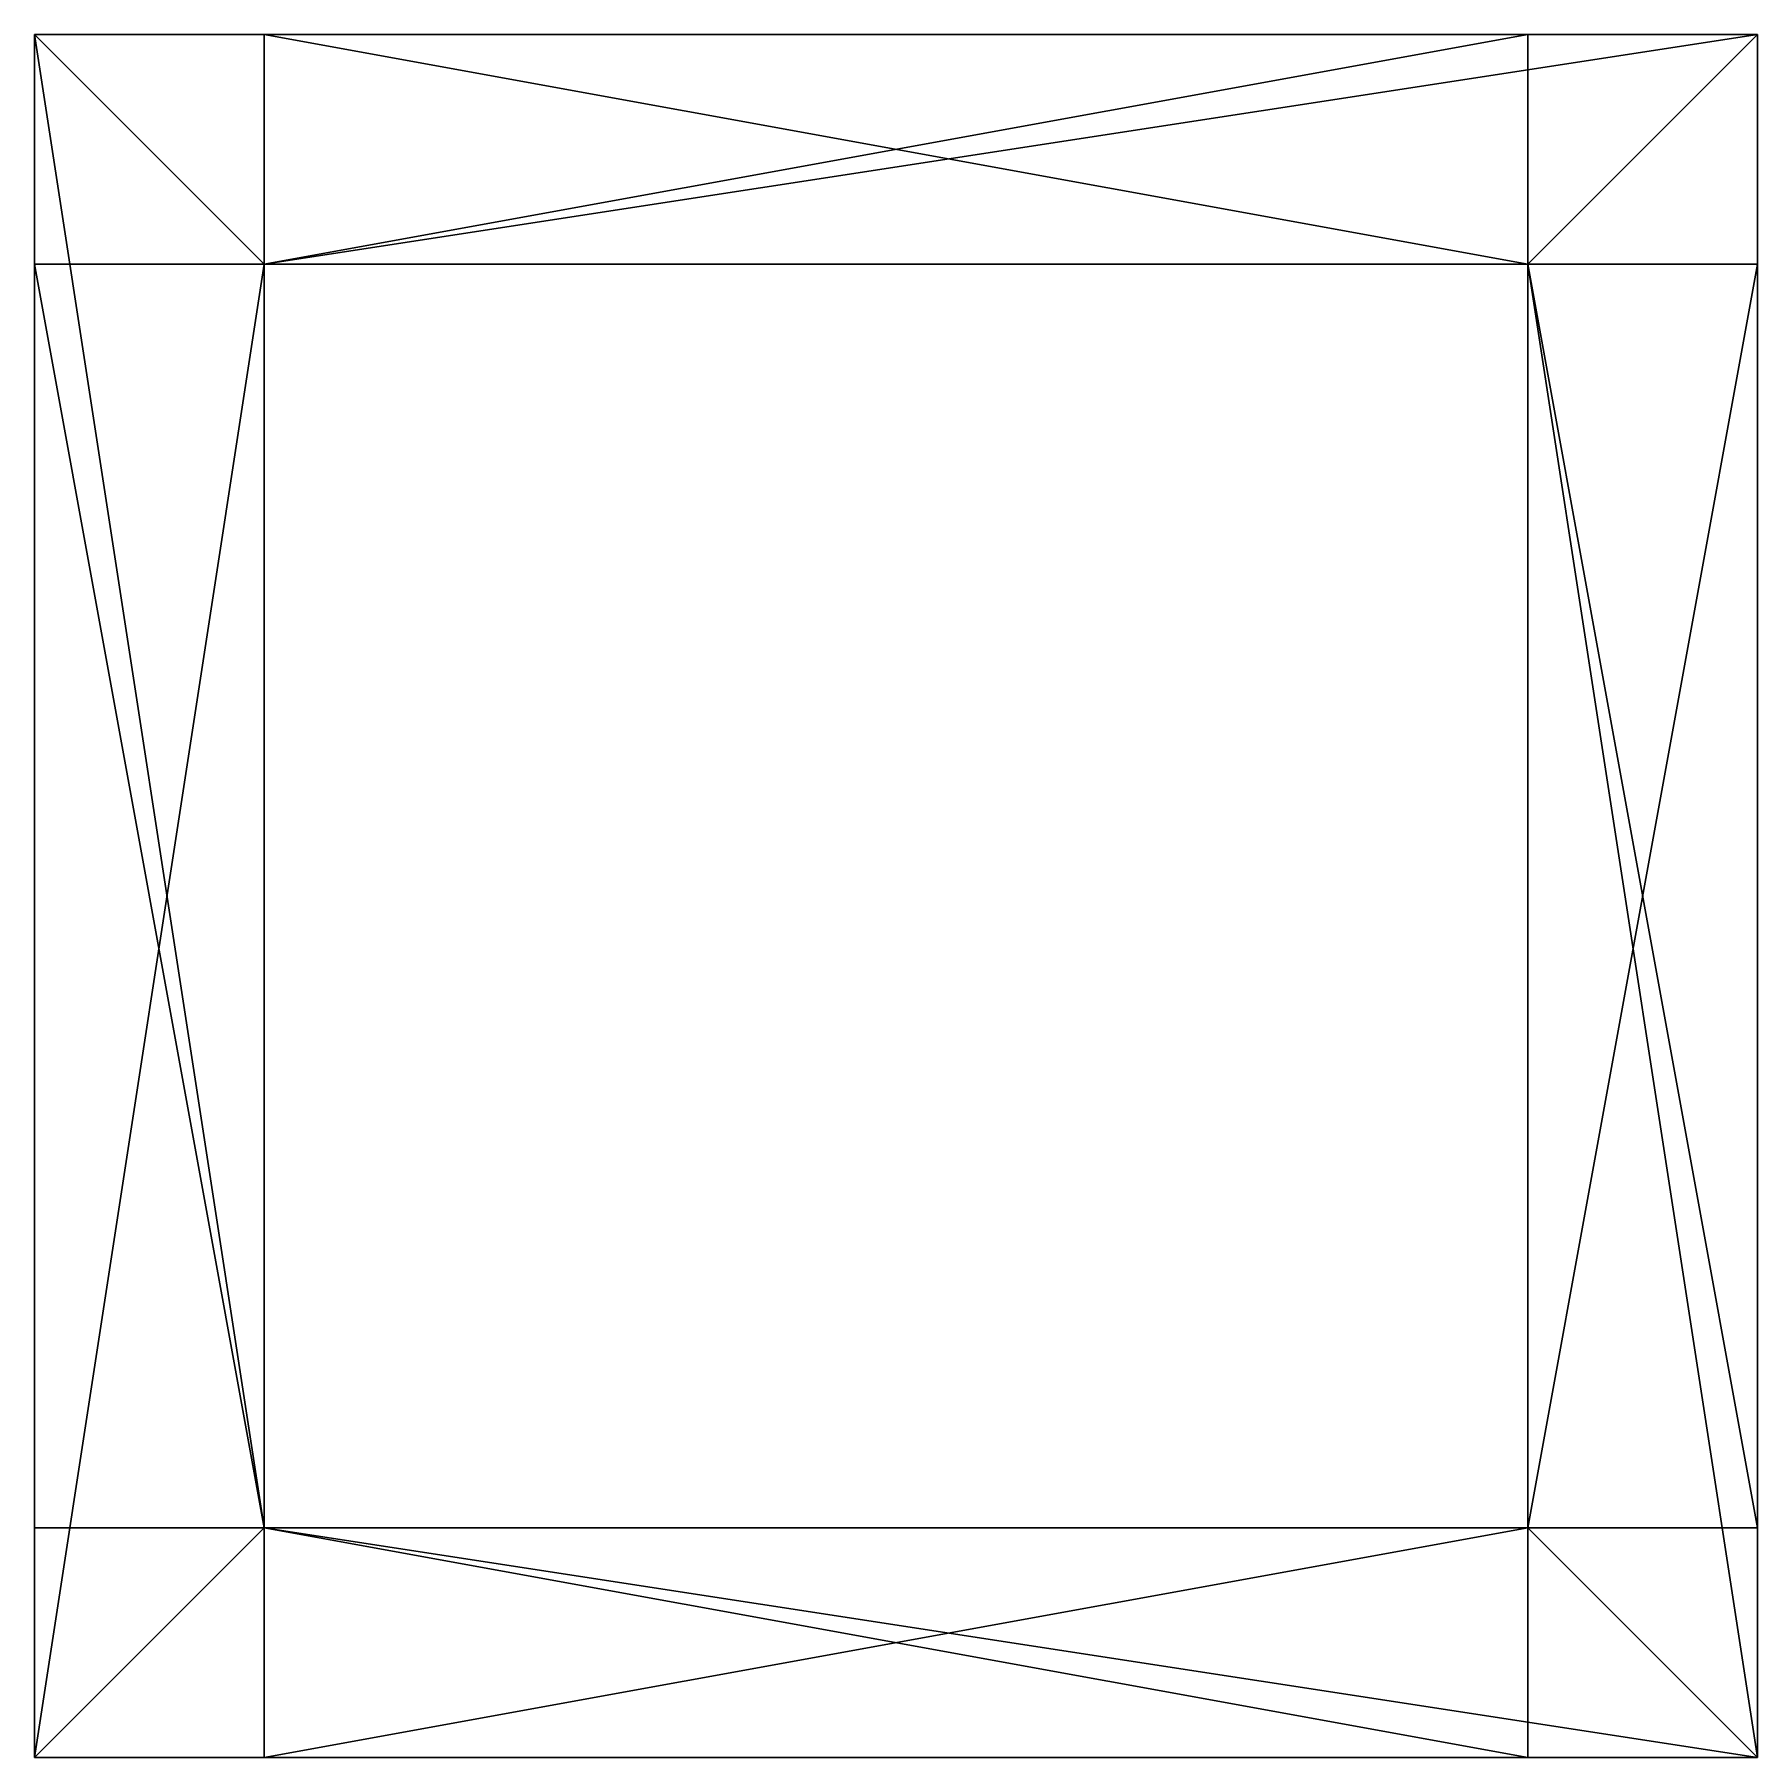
# Model space of a CAD drawing. Header units: metres. Extents: x 0 to 30, y 0 to 30.
import ezdxf

# ---------------------------------------------------------------- set-up
doc = ezdxf.new("R2010")
doc.units = ezdxf.units.M

msp = doc.modelspace()

# ---------------------------------------------------------------- linework, layer by layer
for points in [[(0, 30), (4, 26), (0, 0), (0, 30)], [(4, 26), (0, 30), (30, 30), (4, 26)], [(0, 4), (0, 0), (0, 30), (0, 4)], [(0, 4), (0, 30), (0, 26), (0, 4)], [(0, 0), (0, 4), (0, 30), (0, 0)], [(0, 30), (0, 4), (0, 26), (0, 30)], [(0, 30), (0, 26), (0, 26), (0, 30)], [(0, 30), (0, 26), (0, 30), (0, 30)], [(0, 0), (4, 4), (0, 30), (0, 0)], [(0, 30), (4, 26), (30, 30), (0, 30)], [(4, 26), (0, 30), (4, 4), (4, 26)], [(0, 30), (4, 30), (30, 30), (0, 30)], [(4, 30), (0, 30), (0, 30), (4, 30)], [(4, 30), (0, 30), (4, 30), (4, 30)], [(4, 30), (0, 30), (26, 30), (4, 30)], [(30, 30), (26, 30), (0, 30), (30, 30)], [(4, 26), (30, 30), (26, 26), (4, 26)], [(26, 26), (4, 30), (4, 26), (26, 26)], [(4, 30), (26, 26), (26, 30), (4, 30)], [(4, 30), (4, 26), (4, 26), (4, 30)], [(4, 26), (4, 30), (4, 30), (4, 26)], [(26, 30), (4, 26), (4, 30), (26, 30)], [(4, 26), (26, 30), (26, 26), (4, 26)], [(30, 30), (4, 26), (26, 26), (30, 30)], [(26, 30), (30, 30), (4, 30), (26, 30)], [(30, 0), (26, 26), (30, 30), (30, 0)], [(26, 30), (26, 26), (26, 26), (26, 30)], [(26, 26), (26, 30), (26, 30), (26, 26)], [(30, 30), (26, 26), (30, 0), (30, 30)], [(30, 30), (26, 30), (30, 30), (30, 30)], [(30, 30), (26, 30), (26, 30), (30, 30)], [(30, 4), (30, 0), (30, 30), (30, 4)], [(30, 4), (30, 30), (30, 26), (30, 4)], [(30, 26), (30, 30), (30, 26), (30, 26)], [(30, 4), (30, 30), (30, 0), (30, 4)], [(30, 30), (30, 4), (30, 26), (30, 30)], [(30, 30), (30, 26), (30, 30), (30, 30)], [(0, 0), (4, 26), (4, 4), (0, 0)], [(4, 26), (0, 26), (4, 26), (4, 26)], [(0, 26), (4, 26), (0, 26), (0, 26)], [(4, 4), (0, 26), (0, 4), (4, 4)], [(0, 26), (4, 4), (4, 26), (0, 26)], [(0, 26), (4, 4), (0, 4), (0, 26)], [(4, 4), (0, 26), (4, 26), (4, 4)], [(4, 26), (4, 4), (4, 4), (4, 26)], [(4, 4), (4, 26), (4, 26), (4, 4)], [(26, 26), (4, 26), (26, 26), (26, 26)], [(4, 26), (26, 26), (4, 26), (4, 26)], [(26, 26), (4, 26), (26, 26), (26, 26)], [(4, 26), (26, 26), (4, 26), (4, 26)], [(4, 4), (4, 26), (4, 4), (4, 4)], [(4, 26), (4, 4), (4, 26), (4, 26)], [(30, 0), (26, 4), (26, 26), (30, 0)], [(30, 4), (26, 26), (26, 4), (30, 4)], [(26, 26), (30, 4), (30, 26), (26, 26)], [(26, 26), (26, 4), (26, 4), (26, 26)], [(26, 4), (26, 26), (26, 26), (26, 4)], [(30, 26), (26, 4), (26, 26), (30, 26)], [(26, 4), (30, 26), (30, 4), (26, 4)], [(30, 26), (26, 26), (30, 26), (30, 26)], [(26, 26), (30, 26), (26, 26), (26, 26)], [(26, 26), (26, 4), (26, 4), (26, 26)], [(26, 4), (26, 26), (26, 26), (26, 4)], [(26, 4), (30, 0), (26, 26), (26, 4)], [(4, 4), (30, 0), (0, 0), (4, 4)], [(0, 0), (0, 4), (0, 0), (0, 0)], [(0, 4), (0, 0), (0, 4), (0, 4)], [(0, 4), (4, 4), (0, 4), (0, 4)], [(4, 4), (0, 4), (4, 4), (4, 4)], [(4, 4), (0, 0), (30, 0), (4, 4)], [(30, 0), (4, 4), (26, 4), (30, 0)], [(4, 4), (26, 4), (4, 4), (4, 4)], [(26, 4), (4, 4), (26, 4), (26, 4)], [(26, 0), (4, 4), (4, 0), (26, 0)], [(4, 4), (26, 0), (26, 4), (4, 4)], [(4, 4), (4, 0), (4, 0), (4, 4)], [(4, 0), (4, 4), (4, 4), (4, 0)], [(26, 4), (4, 0), (4, 4), (26, 4)], [(4, 0), (26, 4), (26, 0), (4, 0)], [(4, 4), (26, 4), (26, 4), (4, 4)], [(26, 4), (4, 4), (4, 4), (26, 4)], [(4, 4), (30, 0), (26, 4), (4, 4)], [(26, 4), (30, 4), (30, 4), (26, 4)], [(30, 4), (26, 4), (26, 4), (30, 4)], [(26, 4), (26, 0), (26, 0), (26, 4)], [(26, 0), (26, 4), (26, 4), (26, 0)], [(30, 0), (30, 4), (30, 0), (30, 0)], [(30, 0), (30, 4), (30, 4), (30, 0)], [(30, 0), (26, 0), (0, 0), (30, 0)], [(0, 0), (4, 0), (0, 0), (0, 0)], [(4, 0), (0, 0), (26, 0), (4, 0)], [(0, 0), (4, 0), (4, 0), (0, 0)], [(0, 0), (4, 0), (30, 0), (0, 0)], [(26, 0), (30, 0), (4, 0), (26, 0)], [(26, 0), (30, 0), (30, 0), (26, 0)], [(26, 0), (30, 0), (26, 0), (26, 0)]]:
    msp.add_lwpolyline(points)

doc.saveas('drawing.dxf')
